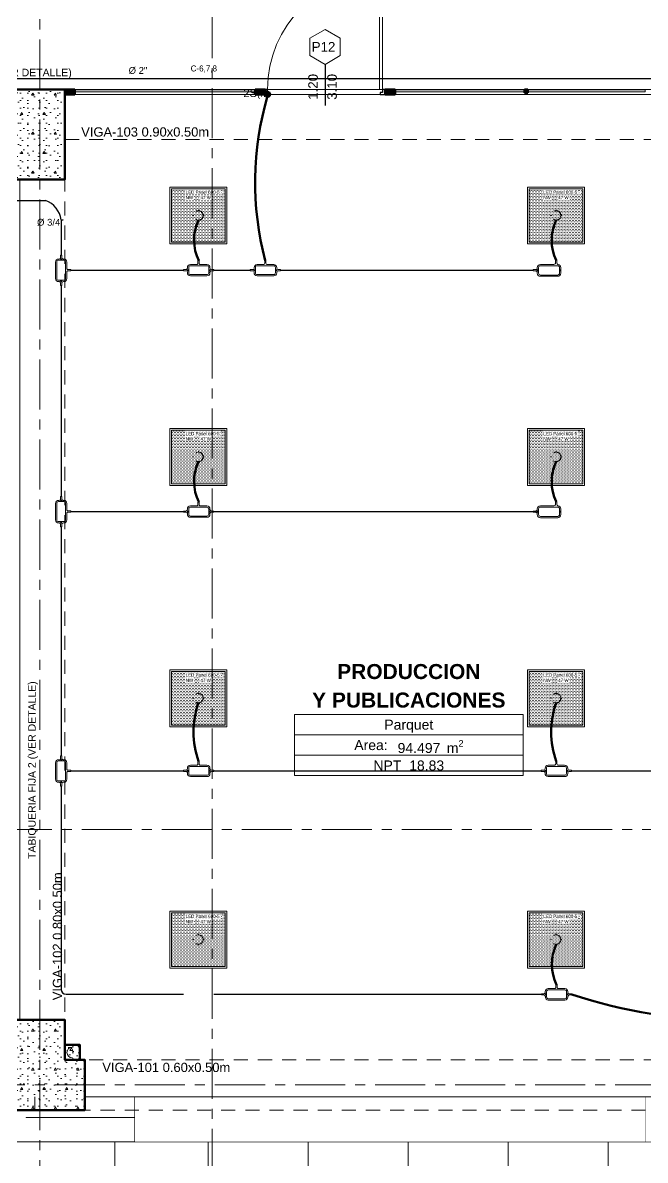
# Model space of a CAD drawing. Header units: inches. Extents: x -38 to 5698, y -33 to 92.
# Drawn here: x 407.15 to 413.37, y 6.7 to 18.07 of the extents above; entities that cross this region are included whole.
import ezdxf
from ezdxf.lldxf.tags import DXFTag

# ---------------------------------------------------------------- set-up
doc = ezdxf.new("R2010")
doc.units = ezdxf.units.IN
doc.header["$MEASUREMENT"] = 0
doc.set_wipeout_variables(frame=1)
for name, pattern in [('CONTINUA', [0]), ('DASHED', [0.75, 0.5, -0.25]), ('Hidden Line', [0.195611, 0.141111, -0.0545]), ('Punto & Raya', [0.65, 0.5, -0.075, 0, -0.075]), ('Rayas', [0.282222, 0.141111, -0.141111]), ('Wipeout_Contour', [1, 0, -1])]:
    doc.linetypes.add(name, pattern=pattern)
for name, color, linetype, lineweight in [('00 IE CKTO ILUMINACION', 3, 'Continuous', 50), ('00 IE CKTO TOMAS', 111, 'Rayas', 18), ('ALUMBRADO_CONDUIT', 30, 'CONDUIT1', 30), ('Bancas', 1, 'Continuous', 13), ('CABLEADO EXT.', 3, 'PVCSUBT', 30), ('Luminarias', 5, 'Continuous', 20), ('pulsador', 4, 'Continuous', 40), ('Simb_Alumbrado', 140, 'CONTINUA', 30)]:
    doc.layers.add(name, color=color, linetype=linetype, lineweight=lineweight)
for name, color, linetype in [('02 _ ARQ _ ALB _ Ejes Generales', 7, 'Continuous'), ('02 _ ARQ _ ALB _ Muros Interiores', 7, 'Continuous'), ('02 _ ARQ _ ZON _ Espacio.3D', 7, 'Continuous'), ('08 _ STR _ EXT _ 06 Columnas', 7, 'Continuous'), ('08 _ STR _ EXT _ 07 Losa Aligerada', 7, 'Continuous'), ('08 _ STR _ EXT _ 08 Placas', 7, 'Continuous'), ('08 _ STR _ EXT _ 08 Placas Inclinadas', 7, 'Continuous'), ('08 _ STR _ EXT _ 09 Vigas', 7, 'Continuous'), ('1TEXT', 8, 'Continuous'), ('Acabado - Muros', 7, 'Continuous'), ('Dibujo 2D - General', 7, 'Continuous'), ('Estructura - Carga', 7, 'Continuous'), ('Marcador - Secciones', 251, 'Continuous'), ('MEP - HVAC', 7, 'Continuous'), ('Notas - Etiquetas', 251, 'Continuous')]:
    doc.layers.add(name, color=color, linetype=linetype)
doc.styles.add('Annotative', font='arial.ttf')
doc.styles.add('Arial', font='arial.ttf')
doc.styles.add('Estilo_Generado_1', font='swisseb.ttf')
doc.styles.add('Estilo_Generado_4', font='swisse.ttf')
doc.styles.add('Estilo_Generado_7', font='swisse.ttf')
doc.styles.add('{18b73a54-fa43-428c-adcb-c1c7bbdf2c84}', font='Simplex.shx')
tags = doc.linetypes.add('CONDUIT', pattern='A,1.5,-0.210535,["con",{18b73a54-fa43-428c-adcb-c1c7bbdf2c84},S=0.2,R=0,X=0,Y=-0.065594],-0.702384', length=2.412919).pattern_tags.tags
tags[6] = DXFTag(74, 10)
tags = doc.linetypes.add('CONDUIT1', pattern='A,1,-0.19772,["con",{18b73a54-fa43-428c-adcb-c1c7bbdf2c84},S=0.2,R=0,X=0,Y=-0.065594],-0.593642', length=1.791362).pattern_tags.tags
tags[6] = DXFTag(74, 10)
tags = doc.linetypes.add('PVCSUBT', pattern='A,0.6,-0.3,0.6,-0.075691,["PVC",Standard,S=0.2,R=0,X=0,Y=-0.093724],-0.621005', length=2.196696).pattern_tags.tags
tags[10] = DXFTag(74, 10)
pattern_1 = [(0, (370.00005, 6e-09), (0, 0.3897114), [0.024375, -0.200625]), (0, (370.11255, 0.19486), (0, 0.3897114), [0.024375, -0.200625]), (60, (370.00005, 6e-09), (-0.3375, 0.1948557), [0.024375, -0.200625]), (60, (370.22505, 6e-09), (-0.3375, 0.1948557), [0.024375, -0.200625]), (120, (370.02442, 6e-09), (0.3375, 0.1948557), [0.024375, -0.200625]), (120, (370.24942, 6e-09), (0.3375, 0.1948557), [0.024375, -0.200625]), (0, (370.00005, 0.0375), (0, 0.075), [0, -0.075, 0, -0.1125]), (45, (370.03755, 0.0375), (-0.05303301, 0.05303301), [0, -0.05625, 0, -0.09375])]

# ---------------------------------------------------------------- blocks, each defined once
blk = doc.blocks.new('*U270')
at = {"layer": 'Luminarias', "linetype": 'DASHED', "lineweight": 0, "ltscale": 0.05}
blk.add_lwpolyline([(0, -0.005), (0, 0.005)], dxfattribs=at)
blk = doc.blocks.new('*U271')
at = {"color": 0, "linetype": 'ByBlock', "lineweight": -2, "transparency": 16777216}
for p, rotation in [((-0.05, 0), 90), ((0, -0.05), 180), ((0.05, 0), 269.9999999999999)]:
    blk.add_blockref('*U270', p, dxfattribs=dict(at, rotation=rotation))
blk.add_blockref('*U270', (0, 0.05), dxfattribs=at)
blk = doc.blocks.new('PANEL LED 50W')
at = {"layer": 'Luminarias'}
h = blk.add_hatch(dxfattribs=at)
h.set_pattern_fill('DOTS', color=4, scale=0.009097)
h.set_pattern_definition([(0, (0, -2e-14), (0.0072206, 0.01444116), [0, -0.01444116])])
h.paths.add_polyline_path([(-0.257, -0.257), (0.257, -0.257), (0.257, 0.257), (-0.257, 0.257)])
h.paths.add_polyline_path([(-0.13, 0.097), (0.185, 0.097), (0.185, 0.247), (-0.13, 0.247)], flags=24)
at = {"layer": 'Luminarias', "color": 4, "lineweight": 0}
for points in [[(-0.273, 0.273), (0.273, 0.273), (0.273, -0.273), (-0.273, -0.273)], [(-0.257, -0.257), (0.257, -0.257), (0.257, 0.257), (-0.257, 0.257)]]:
    blk.add_lwpolyline(points, close=True, dxfattribs=at)
at = {"layer": 'Luminarias', "color": 4, "linetype": 'DASHED', "lineweight": 0, "ltscale": 0.01}
blk.add_circle((0, 0), 0.0455, dxfattribs=at)
at = {"color": 4}
blk.add_blockref('*U271', (0, 0), dxfattribs=at)
at = {"layer": 'Luminarias', "color": 4, "insert": (-0.122, 0.239), "char_height": 0.03093, "width": 0.38285, "attachment_point": 1}
blk.add_mtext('{\\Ftxt|c0;LED Panel 600-5 - NW      47 W}', dxfattribs=at)
blk = doc.blocks.new('lumin 47')
at = {"layer": 'ALUMBRADO_CONDUIT', "xscale": 1.041283452965173, "yscale": 1.041283452965173, "zscale": 1.041283452965173}
blk.add_blockref('PANEL LED 50W', (-76.251, 24.243), dxfattribs=at)
blk = doc.blocks.new('oval t')
at = {"layer": 'Simb_Alumbrado', "lineweight": 13}
blk.add_lwpolyline([(0.0141, 0.0102, -0.414214), (0.0041, 0.0202), (0.0041, 0.0416), (-0.0056, 0.0416), (-0.0056, 0.0202, -0.414214), (-0.0156, 0.0102), (-0.0659, 0.0102, 0.414214), (-0.0899, -0.0138), (-0.0899, -0.0183, -0.414214), (-0.1019, -0.0303), (-0.1213, -0.0303), (-0.1213, -0.04), (-0.1016, -0.04, -0.451917), (-0.0897, -0.0535, 0.451917), (-0.0659, -0.0805), (0.0659, -0.0805, 0.414214), (0.0899, -0.0566), (0.0899, -0.0512, -0.398753), (0.1019, -0.0401), (0.1213, -0.0401), (0.1213, -0.0304), (0.1019, -0.0304, -0.368669), (0.0899, -0.0176), (0.0899, -0.0138, 0.414214), (0.0659, 0.0102), (0.0141, 0.0102)], format="xyb", dxfattribs=at)
blk.add_lwpolyline([(-0.0659, 0), (0.0659, 0, -0.414214), (0.0797, -0.0138), (0.0797, -0.0566, -0.414214), (0.0659, -0.0703), (-0.0659, -0.0703, -0.414214), (-0.0797, -0.0566), (-0.0797, -0.0138, -0.414214)], format="xyb", close=True, dxfattribs=at)
for points in [[(-0.0911, -0.0352), (-0.0828, -0.0352)], [(-0.0869, -0.031), (-0.0869, -0.0394)], [(0.0837, -0.0352), (0.0921, -0.0352)], [(0.0879, -0.031), (0.0879, -0.0394)]]:
    blk.add_lwpolyline(points, dxfattribs=at)
for centre in [(-0.0869, -0.0352), (0.0879, -0.0352)]:
    blk.add_circle(centre, 0.00419, dxfattribs=at)
blk = doc.blocks.new('CAJA OVAL TIPO L')
at = {"layer": 'Simb_Alumbrado', "lineweight": 13}
blk.add_lwpolyline([(-0.0491, -0.079), (-0.0491, -0.0343, -0.380413), (-0.0258, -0.0088), (-0.0258, -0.0088, 0.341426), (-0.0164, 0.0033), (-0.0164, 0.0236), (-0.0063, 0.0236), (-0.0063, 0.0033, 0.414214), (0.0063, -0.0092), (0.1138, -0.0092, -0.414214), (0.1388, -0.0343), (0.1388, -0.0382, 0.414214), (0.1513, -0.0508), (0.1716, -0.0508), (0.1716, -0.0609), (0.1513, -0.0609, 0.414214), (0.1388, -0.0734), (0.1388, -0.079, -0.414214), (0.1138, -0.104), (-0.0241, -0.104, -0.414214), (-0.0491, -0.079, 0.414214)], format="xyb", dxfattribs=at)
for points in [[(-0.0483, -0.0558), (-0.0395, -0.0558)], [(-0.0439, -0.0514), (-0.0439, -0.0602)], [(0.1323, -0.0558), (0.1411, -0.0558)], [(0.1367, -0.0514), (0.1367, -0.0602)]]:
    blk.add_lwpolyline(points, dxfattribs=at)
blk.add_lwpolyline([(-0.0241, -0.0199), (0.1138, -0.0199, -0.414214), (0.1282, -0.0343), (0.1282, -0.079, -0.414214), (0.1138, -0.0934), (-0.0241, -0.0934, -0.414214), (-0.0384, -0.079), (-0.0384, -0.0343, -0.414214)], format="xyb", close=True, dxfattribs=at)
for centre in [(-0.0439, -0.0558), (0.1367, -0.0558)]:
    blk.add_circle(centre, 0.00438, dxfattribs=at)
blk = doc.blocks.new('pulsador')
at = {"layer": 'pulsador', "lineweight": 40}
h = blk.add_hatch(color=4, dxfattribs=at)
h.dxf.hatch_style = 1
h.paths.add_polyline_path([(246.231, 46.088, 1), (246.279, 46.088, 1)])
h.paths.add_polyline_path([(246.279, 46.088, -1), (246.232, 46.088, -1)], flags=16)
h.paths.add_polyline_path([(246.271, 46.088, -1), (246.239, 46.088, -1)], flags=0)
at = {"layer": 'pulsador'}
h = blk.add_hatch(color=4, dxfattribs=at)
h.dxf.hatch_style = 1
h.paths.add_polyline_path([(246.239, 46.088, 1), (246.271, 46.088, 1)])
at = {"layer": 'pulsador', "color": 4, "lineweight": 50}
blk.add_circle((246.255, 46.088), 0.0238, dxfattribs=at)
at = {"layer": 'pulsador', "color": 4, "lineweight": 40}
blk.add_circle((246.255, 46.088), 0.0235, dxfattribs=at)
at = {"layer": 'pulsador', "color": 4}
blk.add_circle((246.255, 46.088), 0.0159, dxfattribs=at)

msp = doc.modelspace()

# ---------------------------------------------------------------- hatches: boundary and pattern name
at = {"layer": '08 _ STR _ EXT _ 06 Columnas', "linetype": 'Continuous', "lineweight": 9}
h = msp.add_hatch(dxfattribs=at)
h.set_pattern_fill('HORMIGÓN_EN_MASA_0002', style=0, pattern_type=2)
h.set_pattern_definition(pattern_1)
h.paths.add_polyline_path([(407.07, 16.5), (407.57, 16.5), (407.57, 17.4), (407.07, 17.4)])
at = {"layer": 'Acabado - Muros', "linetype": 'Continuous', "lineweight": 9}
for points in [[(406.125, 7.04), (407.315, 7.04), (407.315, 7.05), (406.125, 7.05)], [(407.325, 7.04), (408.515, 7.04), (408.515, 7.05), (407.325, 7.05)], [(408.525, 7.04), (409.715, 7.04), (409.715, 7.05), (408.525, 7.05)], [(409.725, 7.04), (410.915, 7.04), (410.915, 7.05), (409.725, 7.05)], [(410.925, 7.04), (412.115, 7.04), (412.115, 7.05), (410.925, 7.05)], [(412.125, 7.04), (413.315, 7.04), (413.315, 7.05), (412.125, 7.05)], [(413.325, 7.04), (414.515, 7.04), (414.515, 7.05), (413.325, 7.05)]]:
    msp.add_hatch(color=250, dxfattribs=at).paths.add_polyline_path(points)
at = {"layer": 'Acabado - Muros', "linetype": 'Continuous', "lineweight": 0}
for points in [[(407.308, 7.1), (407.308, 7.05), (407.333, 7.05), (407.333, 7.1)], [(408.508, 7.1), (408.508, 7.05), (408.533, 7.05), (408.533, 7.1)], [(409.708, 7.1), (409.708, 7.05), (409.733, 7.05), (409.733, 7.1)], [(410.908, 7.1), (410.908, 7.05), (410.933, 7.05), (410.933, 7.1)], [(412.108, 7.1), (412.108, 7.05), (412.133, 7.05), (412.133, 7.1)], [(413.308, 7.1), (413.308, 7.05), (413.333, 7.05), (413.333, 7.1)]]:
    msp.add_hatch(color=254, dxfattribs=at).paths.add_polyline_path(points)
at = {"layer": 'Estructura - Carga', "linetype": 'Continuous', "lineweight": 13}
h = msp.add_hatch(dxfattribs=at)
h.set_pattern_fill('HORMIGÓN_ARMADO_0002', color=251, style=0, pattern_type=2)
h.set_pattern_definition([(0, (370.00005, 6e-09), (0, 0.3117692), [0.03, -0.15]), (0, (370.09005, 0.1559), (0, 0.3117692), [0.03, -0.15]), (60, (370.00005, 6e-09), (-0.27, 0.1558846), [0.03, -0.15]), (60, (370.18005, 6e-09), (-0.27, 0.1558846), [0.03, -0.15]), (120, (370.03005, 6e-09), (0.27, 0.1558846), [0.03, -0.15]), (120, (370.21005, 6e-09), (0.27, 0.1558846), [0.03, -0.15]), (0, (370.000046, 0.03), (0, 0.06), [0, -0.06, 0, -0.09]), (45, (370.030046, 0.03), (-0.04242641, 0.04242641), [0, -0.045, 0, -0.075])])
h.paths.add_polyline_path([(407.57, 7.7), (407.72, 7.7), (407.72, 7.85), (407.57, 7.85)])

# ---------------------------------------------------------------- linework, layer by layer
at = {"layer": '02 _ ARQ _ ALB _ Ejes Generales', "color": 251, "linetype": 'Punto & Raya', "lineweight": 13}
msp.add_line((425.57, 7.45), (374.845, 7.45), dxfattribs=at)
at = {"layer": '02 _ ARQ _ ALB _ Muros Interiores', "color": 165, "linetype": 'Continuous', "lineweight": 15}
for p, q in [((410.715, 17.4), (410.715, 18.55)), ((410.745, 18.55), (410.745, 17.4)), ((410.745, 17.4), (410.715, 17.4))]:
    msp.add_line(p, q, dxfattribs=at)
at = {"layer": '02 _ ARQ _ ALB _ Muros Interiores', "color": 152, "linetype": 'Continuous', "lineweight": 25}
msp.add_line((410.17, 17.65), (410.17, 17.238), dxfattribs=at)
at = {"layer": '02 _ ARQ _ ALB _ Muros Interiores', "color": 165, "linetype": 'Continuous', "lineweight": 25}
for p, q in [((409.595, 17.4), (409.57, 17.4)), ((409.57, 17.4), (409.57, 17.35)), ((409.595, 17.37), (409.595, 17.4)), ((410.77, 17.4), (410.745, 17.4)), ((410.745, 17.4), (410.745, 17.37)), ((410.77, 17.35), (410.77, 17.4)), ((409.57, 17.35), (409.62, 17.35)), ((409.62, 17.37), (409.595, 17.37)), ((409.62, 17.35), (409.62, 17.37)), ((410.745, 17.37), (410.72, 17.37)), ((410.72, 17.37), (410.72, 17.35)), ((410.72, 17.35), (410.77, 17.35))]:
    msp.add_line(p, q, dxfattribs=at)
at = {"layer": '02 _ ARQ _ ALB _ Muros Interiores', "color": 7, "linetype": 'Continuous', "lineweight": 80}
for p, q in [((409.57, 17.35), (409.57, 17.4)), ((410.77, 17.35), (410.77, 17.4))]:
    msp.add_line(p, q, dxfattribs=at)
at = {"layer": '02 _ ARQ _ ALB _ Muros Interiores', "color": 251, "linetype": 'Continuous', "lineweight": 13, "flags": 128}
msp.add_lwpolyline([(410.17, 18), (410.018, 17.913), (410.018, 17.738), (410.17, 17.65), (410.322, 17.738), (410.322, 17.913)], close=True, dxfattribs=at)
at = {"layer": '02 _ ARQ _ ALB _ Muros Interiores', "color": 175, "linetype": 'Continuous', "lineweight": 15}
msp.add_arc((410.745, 17.4), 1.15, 90, 180, dxfattribs=at)
at = {"layer": '02 _ ARQ _ ZON _ Espacio.3D', "color": 252, "linetype": 'Continuous', "lineweight": 13}
for p, q in [((409.863, 11.152), (409.863, 10.542)), ((409.863, 11.152), (412.151, 11.152)), ((412.151, 10.542), (412.151, 11.152)), ((412.151, 10.949), (409.863, 10.949)), ((412.151, 10.745), (409.863, 10.745)), ((409.863, 10.542), (412.151, 10.542))]:
    msp.add_line(p, q, dxfattribs=at)
at = {"layer": '02 _ ARQ _ ZON _ Espacio.3D', "color": 254, "linetype": 'Continuous', "lineweight": 0, "flags": 128}
msp.add_lwpolyline([(390.07, 17.4), (414.57, 17.4)], dxfattribs=at)
msp.add_lwpolyline([(407.12, 16.5), (407.12, 8.1), (407.57, 8.1), (407.57, 7.7), (407.77, 7.7), (407.77, 7.331), (413.67, 7.331), (413.67, 7.7), (414.07, 7.7), (414.07, 8.1), (414.57, 8.1), (414.57, 7.35), (420.67, 7.35), (420.67, 7.7), (421.07, 7.7), (421.07, 8.1), (421.42, 8.1), (421.42, 11.45), (413.47, 11.45), (413.47, 17.35), (407.57, 17.349), (407.57, 16.5)], close=True, dxfattribs=at)
at = {"layer": '08 _ STR _ EXT _ 06 Columnas', "color": 7, "linetype": 'Continuous', "lineweight": 80, "flags": 128}
msp.add_lwpolyline([(407.07, 16.5), (407.57, 16.5), (407.57, 17.4), (407.07, 17.4)], close=True, dxfattribs=at)
at = {"layer": '08 _ STR _ EXT _ 09 Vigas', "color": 251, "linetype": 'Hidden Line', "lineweight": 13}
for p, q in [((407.57, 16.9), (414.07, 16.9)), ((407.57, 7.7), (407.57, 16.9)), ((407.57, 7.7), (414.07, 7.7))]:
    msp.add_line(p, q, dxfattribs=at)
at = {"layer": 'Acabado - Muros', "color": 7, "linetype": 'Continuous', "lineweight": 60}
for p, q in [((407.57, 17.4), (407.57, 17.35)), ((409.57, 17.4), (409.57, 17.35)), ((410.77, 17.4), (410.77, 17.35)), ((407.333, 7.1), (407.308, 7.1)), ((407.308, 7.1), (407.308, 7.05)), ((407.333, 7.05), (407.308, 7.05)), ((407.333, 7.1), (407.333, 7.05)), ((408.533, 7.1), (408.508, 7.1)), ((408.508, 7.1), (408.508, 7.05)), ((408.533, 7.05), (408.508, 7.05)), ((408.533, 7.1), (408.533, 7.05)), ((409.708, 7.1), (409.708, 7.05)), ((409.733, 7.1), (409.708, 7.1)), ((409.733, 7.05), (409.708, 7.05)), ((409.733, 7.1), (409.733, 7.05)), ((410.933, 7.1), (410.908, 7.1)), ((410.908, 7.1), (410.908, 7.05)), ((410.933, 7.05), (410.908, 7.05)), ((410.933, 7.1), (410.933, 7.05)), ((412.108, 7.1), (412.108, 7.05)), ((412.133, 7.1), (412.108, 7.1)), ((412.133, 7.05), (412.108, 7.05)), ((412.133, 7.1), (412.133, 7.05)), ((413.308, 7.1), (413.308, 7.05)), ((413.333, 7.1), (413.308, 7.1)), ((413.333, 7.05), (413.308, 7.05)), ((413.333, 7.1), (413.333, 7.05))]:
    msp.add_line(p, q, dxfattribs=at)
at = {"layer": 'Acabado - Muros', "color": 7, "linetype": 'Continuous', "lineweight": 13, "flags": 128}
for points in [[(406.125, 7.04), (406.125, 7.05), (407.315, 7.05), (407.315, 7.04)], [(407.325, 7.04), (407.325, 7.05), (408.515, 7.05), (408.515, 7.04)], [(408.525, 7.04), (408.525, 7.05), (409.715, 7.05), (409.715, 7.04)], [(409.725, 7.04), (409.725, 7.05), (410.915, 7.05), (410.915, 7.04)], [(410.925, 7.04), (410.925, 7.05), (412.115, 7.05), (412.115, 7.04)], [(412.125, 7.04), (412.125, 7.05), (413.315, 7.05), (413.315, 7.04)], [(413.325, 7.04), (413.325, 7.05), (414.515, 7.05), (414.515, 7.04)]]:
    msp.add_lwpolyline(points, close=True, dxfattribs=at)
at = {"layer": 'ALUMBRADO_CONDUIT', "color": 30, "lineweight": 30, "ltscale": 0.4, "true_color": 0xf26722}
for p, q in [((406.333, 17.509), (414.249, 17.509)), ((406.644, 16.291), (407.378, 16.291)), ((407.533, 16.096, 0), (407.533, 15.745, 0)), ((407.629, 15.593, 0), (408.755, 15.592)), ((409.059, 15.592), (409.422, 15.592)), ((409.726, 15.592), (412.25, 15.592)), ((407.533, 15.44, 0), (407.533, 13.332, 0)), ((407.629, 13.181, 0), (408.755, 13.18)), ((409.059, 13.18), (412.25, 13.18)), ((407.533, 13.028, 0), (407.533, 10.74, 0)), ((407.629, 10.589, 0), (408.755, 10.589, 0)), ((409.059, 10.589, 0), (412.33, 10.589, 0)), ((412.634, 10.589, 0), (415.023, 10.589, 0)), ((407.533, 10.436, 0), (407.533, 8.406, 0)), ((407.583, 8.356, 0), (408.755, 8.356)), ((409.059, 8.356), (412.332, 8.356))]:
    msp.add_line(p, q, dxfattribs=at)
at = {"layer": 'ALUMBRADO_CONDUIT'}
msp.add_arc((407.289, 16.061, 0), 0.246, 8.2046, 68.8543, dxfattribs=at)
at = {"layer": 'ALUMBRADO_CONDUIT', "color": 30, "lineweight": 30, "ltscale": 0.4, "true_color": 0xf26722, "extrusion": (3.66814e-05, -4.86005e-07, 1)}
msp.add_arc((407.583, 8.406, 0.015), 0.05, 180, 270, dxfattribs=at)
at = {"layer": 'CABLEADO EXT.', "color": 3, "lineweight": 80}
for centre, radius, start, end in [((409.334, 15.893), 0.473, 155.0733, 205.5446), ((412.911, 15.892), 0.476, 155.1506, 204.8494), ((409.334, 13.481), 0.473, 155.0733, 205.5446), ((412.911, 13.48), 0.476, 155.1506, 204.8494), ((409.74, 10.98, 0), 0.884, 160.9747, 199.4533), ((413.315, 10.98, 0), 0.885, 160.9758, 199.4481), ((412.91, 8.656), 0.473, 155.0733, 205.5446), ((414.195, 12.978), 4.878, 251.366, 270.5846)]:
    msp.add_arc(centre, radius, start, end, dxfattribs=at)
at = {"layer": 'Estructura - Carga', "color": 7, "linetype": 'Continuous', "lineweight": 80, "flags": 128}
msp.add_lwpolyline([(407.57, 7.7), (407.72, 7.7), (407.72, 7.85), (407.57, 7.85)], close=True, dxfattribs=at)
at = {"layer": 'Marcador - Secciones', "color": 251, "linetype": 'Punto & Raya', "lineweight": 13}
msp.add_line((374.938, 10.002), (416.351, 10.002), dxfattribs=at)
at = {"layer": 'MEP - HVAC', "color": 7, "linetype": 'Continuous', "lineweight": 13, "flags": 128}
msp.add_lwpolyline([(407.645, 7.721, -1), (407.645, 7.829)], format="xyb", dxfattribs=at)

# ---------------------------------------------------------------- block references
at = {"color": 4, "lineweight": 40}
msp.add_blockref('pulsador', (163.342, -28.738, 0), dxfattribs=at)
for p in [(485.155, -8.103), (488.73, -8.103), (485.155, -10.516), (488.73, -10.516), (485.155, -12.928), (488.73, -12.928), (485.155, -15.34), (488.73, -15.34)]:
    msp.add_blockref('lumin 47', p)
at = {"layer": 'ALUMBRADO_CONDUIT', "linetype": 'CONDUIT', "lineweight": 30, "xscale": -1.253906979044094, "yscale": 1.253906979044094, "zscale": 1.253906979044094}
for p in [(412.465, 15.662), (412.465, 13.25)]:
    msp.add_blockref('CAJA OVAL TIPO L', p, dxfattribs=at)
at = {"layer": 'Bancas', "color": 252, "true_color": 0x939598, "xscale": 1.253906979044094, "yscale": 1.253906979044094, "zscale": 1.253906979044094, "rotation": 270}
for p in [(407.577, 15.592, 0), (407.577, 13.18, 0), (407.577, 10.588, 0)]:
    msp.add_blockref('oval t', p, dxfattribs=at)
at = {"layer": 'Bancas', "color": 252, "true_color": 0x939598, "xscale": 1.253906979044094, "yscale": 1.253906979044094, "zscale": 1.253906979044094}
for p in [(408.907, 15.637), (409.574, 15.637), (408.907, 13.224), (408.907, 10.633, 0), (412.482, 10.633, 0), (412.484, 8.4)]:
    msp.add_blockref('oval t', p, dxfattribs=at)

# ---------------------------------------------------------------- texts
at = {"layer": '00 IE CKTO ILUMINACION', "color": 3, "linetype": 'CONTINUA', "lineweight": 15}
msp.add_text('C-6,7,8', height=0.06, dxfattribs=at).set_placement((408.827, 17.579))
at = {"layer": '02 _ ARQ _ ALB _ Muros Interiores', "color": 251, "lineweight": 25, "insert": (410.037, 17.778), "char_height": 0.095, "attachment_point": 7, "style": 'Estilo_Generado_4'}
msp.add_mtext('\\A1;{\\pql;\\pt0;\\fSwis721 Ex BT|b0|i0|c0|p34;P12\\fSwis721 Ex BT|b0|i0|c0|p34;\\fSwis721 Ex BT|b0|i0|c0|p34;\\fSwis721 Ex BT|b0|i0|c0|p34;}', dxfattribs=at)
at = {"layer": '02 _ ARQ _ ALB _ Muros Interiores', "color": 251, "lineweight": 25, "char_height": 0.095, "attachment_point": 7, "rotation": 90, "style": 'Estilo_Generado_4'}
for s, insert in [('\\A1;{\\pql;\\pt0;\\fSwis721 Ex BT|b0|i0|c0|p34;1.20\\fSwis721 Ex BT|b0|i0|c0|p34;\\A1{\\H.66x;\\S^  ;}\\fSwis721 Ex BT|b0|i0|c0|p34;\\fSwis721 Ex BT|b0|i0|c0|p34;}', (410.125, 17.296)), ('\\A1;{\\pql;\\pt0;\\fSwis721 Ex BT|b0|i0|c0|p34;3.10\\fSwis721 Ex BT|b0|i0|c0|p34;\\A1{\\H.66x;\\S^  ;}\\fSwis721 Ex BT|b0|i0|c0|p34;\\fSwis721 Ex BT|b0|i0|c0|p34;}', (410.315, 17.296))]:
    msp.add_mtext(s, dxfattribs=dict(at, insert=insert))
at = {"layer": '02 _ ARQ _ ZON _ Espacio.3D', "color": 252, "lineweight": 25, "attachment_point": 2}
for s, insert, char_height, style in [('\\A1;{\\pqc;\\pt0;\\fSwis721 Ex BT|b1|i0|c0|p34;PRODUCCION}', (411.007, 11.657), 0.15, 'Estilo_Generado_1'), ('\\A1;{\\pqc;\\pt0;\\fSwis721 Ex BT|b1|i0|c0|p34;Y PUBLICACIONES}', (411.007, 11.372), 0.15, 'Estilo_Generado_1'), ('\\A1;{\\pqc;\\pt0;\\fSwis721 Ex BT|b0|i0|c238|p34;Parquet}', (411.007, 11.101), 0.1, 'Estilo_Generado_7'), ('\\A1;{\\pqc;\\pt0;\\fSwis721 Ex BT|b0|i0|c238|p34;Area: }', (410.629, 10.897), 0.1, 'Estilo_Generado_7'), ('\\A1;{\\pqc;\\pt0,0.3;\\fSwis721 Ex BT|b0|i0|c238|p34;94.497\\fSwis721 Ex BT|b0|i0|c238|p34;\\A1{\\H.66x;\\S^  ;}\\fSwis721 Ex BT|b0|i0|c238|p34; m\\fSwis721 Ex BT|b0|i0|c238|p34;\\A1{\\H.66x;\\S2^  ;}}', (411.225, 10.897), 0.1, 'Estilo_Generado_7'), ('\\A1;{\\pqc;\\pt0;\\fSwis721 Ex BT|b0|i0|c238|p34;NPT  18.83}', (411.007, 10.693), 0.1, 'Estilo_Generado_7')]:
    msp.add_mtext(s, dxfattribs=dict(at, insert=insert, char_height=char_height, style=style))
at = {"layer": '1TEXT', "color": 50, "linetype": 'Continuous', "style": 'Arial'}
for s, p in [('%%C 2"', (408.207, 17.555, -0.002)), ('%%C 3/4"', (407.292, 16.038))]:
    msp.add_text(s, height=0.0679, rotation=0, dxfattribs=at).set_placement(p)
at = {"layer": 'Notas - Etiquetas', "color": 8, "linetype": 'Continuous', "lineweight": 13, "style": 'Estilo_Generado_4'}
for s, insert, char_height, attachment_point in [('\\A1;{\\pql;\\fSwis721 Ex BT|b0|i0|c0|p34;TABIQUERIA FIJA 2 (VER DETALLE)\\fSwis721 Ex BT|b0|i0|c0|p34; }', (405.863, 17.557), 0.075, 4), ('\\A1;{\\pql;\\fSwis721 Ex BT|b0|i0|c0|p34;VIGA-103\\fSwis721 Ex BT|b0|i0|c0|p34; \\fSwis721 Ex BT|b0|i0|c0|p34;0.90\\fSwis721 Ex BT|b0|i0|c0|p34;x\\fSwis721 Ex BT|b0|i0|c0|p34;0.50\\fSwis721 Ex BT|b0|i0|c0|p34;m}', (407.733, 16.927), 0.0925, 7), ('\\A1;{\\pql;\\fSwis721 Ex BT|b0|i0|c0|p34;VIGA-101\\fSwis721 Ex BT|b0|i0|c0|p34; \\fSwis721 Ex BT|b0|i0|c0|p34;0.60\\fSwis721 Ex BT|b0|i0|c0|p34;x\\fSwis721 Ex BT|b0|i0|c0|p34;0.50\\fSwis721 Ex BT|b0|i0|c0|p34;m}', (407.944, 7.672), 0.0925, 1)]:
    msp.add_mtext(s, dxfattribs=dict(at, insert=insert, char_height=char_height, attachment_point=attachment_point))
at = {"layer": 'Notas - Etiquetas', "color": 8, "linetype": 'Continuous', "lineweight": 13, "rotation": 90, "style": 'Estilo_Generado_4'}
for s, insert, char_height, attachment_point in [('\\A1;{\\pql;\\fSwis721 Ex BT|b0|i0|c0|p34;TABIQUERIA FIJA 2 (VER DETALLE)\\fSwis721 Ex BT|b0|i0|c0|p34; }', (407.252, 9.709), 0.075, 4), ('\\A1;{\\pql;\\fSwis721 Ex BT|b0|i0|c0|p34;VIGA-102\\fSwis721 Ex BT|b0|i0|c0|p34; \\fSwis721 Ex BT|b0|i0|c0|p34;0.80\\fSwis721 Ex BT|b0|i0|c0|p34;x\\fSwis721 Ex BT|b0|i0|c0|p34;0.50\\fSwis721 Ex BT|b0|i0|c0|p34;m}', (407.543, 8.297), 0.0925, 7)]:
    msp.add_mtext(s, dxfattribs=dict(at, insert=insert, char_height=char_height, attachment_point=attachment_point))

# ---------------------------------------------------------------- wipeouts: each hides what was drawn before it
at = {"color": 254, "linetype": 'Wipeout_Contour', "lineweight": 0, "ltscale": 13028.243335}
msp.add_wipeout([(413.57, 4.1), (408.07, 4.1), (408.07, 6.883), (413.57, 6.883)], dxfattribs=at).dxf.layer = 'Dibujo 2D - General'

# ---------------------------------------------------------------- next in the draw order: hatches: boundary and pattern name
at = {"layer": 'Dibujo 2D - General', "linetype": 'Continuous', "lineweight": 13}
h = msp.add_hatch(dxfattribs=at)
h.set_pattern_fill('CEMENTO_PULIDO_Y_BRUÑADO_FA', color=251, style=0, pattern_type=2)
h.set_pattern_definition([(0, (370, 6e-09), (0, 1), []), (90, (370, 6e-09), (-1, 0), [])])
h.paths.add_polyline_path([(413.57, 4.1), (408.07, 4.1), (408.07, 6.883), (413.57, 6.883)])

# ---------------------------------------------------------------- next in the draw order: linework, layer by layer
at = {"layer": '08 _ STR _ EXT _ 07 Losa Aligerada', "color": 254, "linetype": 'Continuous', "lineweight": 18, "flags": 128}
msp.add_lwpolyline([(397.171, 7.2), (407.07, 7.2), (407.07, 6.883), (408.07, 6.883), (408.07, 4.1), (413.57, 4.1), (413.57, 6.883), (414.57, 6.883), (414.57, 7.204), (421.57, 7.204), (421.57, 15.15), (421.57, 15.15), (421.57, 15.8), (421.57, 15.8), (421.57, 20.35), (416.67, 20.35), (416.67, 22.35), (416.67, 22.6), (416.67, 24.5), (416.67, 24.75), (416.67, 26.75), (421.57, 26.75), (421.57, 39.9)], dxfattribs=at)
at = {"layer": 'Dibujo 2D - General', "color": 251, "linetype": 'Continuous', "lineweight": 13, "flags": 128}
msp.add_lwpolyline([(413.57, 4.1), (408.07, 4.1), (408.07, 6.883), (413.57, 6.883)], close=True, dxfattribs=at)

# ---------------------------------------------------------------- next in the draw order: wipeouts: each hides what was drawn before it
at = {"color": 254, "linetype": 'Wipeout_Contour', "lineweight": 0, "ltscale": 13015.672348}
msp.add_wipeout([(407.07, 6.883), (408.27, 6.883), (408.27, 7.124), (407.178, 7.124)], dxfattribs=at).dxf.layer = '08 _ STR _ EXT _ 08 Placas Inclinadas'
at = {"color": 254, "linetype": 'Wipeout_Contour', "lineweight": 0, "ltscale": 13019.409926}
msp.add_wipeout([(409.47, 17.4), (407.67, 17.4), (407.67, 17.35), (409.47, 17.35)], dxfattribs=at).dxf.layer = 'Acabado - Muros'
at = {"color": 254, "linetype": 'Wipeout_Contour', "lineweight": 0, "ltscale": 19554.15387}
msp.add_wipeout([(412.195, 17.367), (412.179, 17.367), (412.179, 17.35), (413.37, 17.35), (413.37, 17.4), (412.195, 17.4)], dxfattribs=at).dxf.layer = 'Acabado - Muros'

# ---------------------------------------------------------------- next in the draw order: linework, layer by layer
at = {"layer": '08 _ STR _ EXT _ 08 Placas Inclinadas', "color": 7, "linetype": 'Continuous', "lineweight": 13, "flags": 128}
msp.add_lwpolyline([(407.07, 6.883), (414.57, 6.883)], dxfattribs=at)
at = {"layer": 'Acabado - Muros', "color": 251, "linetype": 'Continuous', "lineweight": 13, "flags": 128}
for points in [[(407.67, 17.4), (409.47, 17.4)], [(407.67, 17.35), (409.47, 17.35)]]:
    msp.add_lwpolyline(points, dxfattribs=at)

# ---------------------------------------------------------------- next in the draw order: wipeouts: each hides what was drawn before it
at = {"color": 254, "linetype": 'Wipeout_Contour', "lineweight": 0, "ltscale": 19523.817303}
msp.add_wipeout([(407.212, 7.2), (407.178, 7.124), (408.27, 7.124), (408.27, 7.331), (407.77, 7.331), (407.77, 7.2)], dxfattribs=at).dxf.layer = '08 _ STR _ EXT _ 08 Placas Inclinadas'
at = {"color": 254, "linetype": 'Wipeout_Contour', "lineweight": 0, "ltscale": 19547.140859}
msp.add_wipeout([(410.87, 17.35), (412.179, 17.35), (412.179, 17.367), (412.162, 17.367), (412.162, 17.4), (410.87, 17.4)], dxfattribs=at).dxf.layer = 'Acabado - Muros'

# ---------------------------------------------------------------- next in the draw order: linework, layer by layer
at = {"layer": '02 _ ARQ _ ALB _ Ejes Generales', "color": 251, "linetype": 'Punto & Raya', "lineweight": 13}
msp.add_line((407.32, 45.9), (407.32, 2.05), dxfattribs=at)
at = {"layer": '08 _ STR _ EXT _ 08 Placas', "color": 7, "linetype": 'Continuous', "lineweight": 13, "flags": 128}
msp.add_lwpolyline([(407.27, 7.331), (407.27, 7.2)], dxfattribs=at)
at = {"layer": '08 _ STR _ EXT _ 08 Placas Inclinadas', "color": 7, "linetype": 'Continuous', "lineweight": 13}
msp.add_line((407.178, 7.124), (414.57, 7.124), dxfattribs=at)
at = {"layer": '08 _ STR _ EXT _ 08 Placas Inclinadas', "color": 7, "linetype": 'Continuous', "lineweight": 13, "flags": 128}
msp.add_lwpolyline([(408.27, 6.883), (408.27, 7.331)], dxfattribs=at)
at = {"layer": 'Acabado - Muros', "color": 251, "linetype": 'Continuous', "lineweight": 13, "flags": 128}
for points in [[(410.87, 17.4), (412.162, 17.4)], [(412.195, 17.4), (413.37, 17.4)], [(410.87, 17.35), (413.37, 17.35)]]:
    msp.add_lwpolyline(points, dxfattribs=at)

# ---------------------------------------------------------------- next in the draw order: wipeouts: each hides what was drawn before it
at = {"color": 254, "linetype": 'Wipeout_Contour', "lineweight": 0, "ltscale": 13019.41014}
msp.add_wipeout([(409.47, 17.395), (407.67, 17.395), (407.67, 17.375), (409.47, 17.375)], dxfattribs=at).dxf.layer = 'Acabado - Muros'

# ---------------------------------------------------------------- next in the draw order: hatches: boundary and pattern name
at = {"layer": 'Acabado - Muros', "linetype": 'Continuous', "lineweight": 0}
for points in [[(407.67, 17.4), (407.57, 17.4), (407.57, 17.35), (407.67, 17.35)], [(409.47, 17.4), (409.47, 17.35), (409.57, 17.35), (409.57, 17.4)]]:
    msp.add_hatch(color=254, dxfattribs=at).paths.add_polyline_path(points)

# ---------------------------------------------------------------- next in the draw order: linework, layer by layer
at = {"layer": 'Acabado - Muros', "color": 7, "linetype": 'Continuous', "lineweight": 60}
for p, q in [((407.67, 17.4), (407.57, 17.4)), ((407.67, 17.4), (407.67, 17.35)), ((409.47, 17.4), (409.47, 17.35)), ((409.57, 17.4), (409.47, 17.4)), ((407.67, 17.35), (407.57, 17.35)), ((409.57, 17.35), (409.47, 17.35))]:
    msp.add_line(p, q, dxfattribs=at)
at = {"layer": 'Acabado - Muros', "color": 7, "linetype": 'Continuous', "lineweight": 13, "flags": 128}
msp.add_lwpolyline([(409.47, 17.395), (409.47, 17.375), (407.67, 17.375), (407.67, 17.395)], close=True, dxfattribs=at)
at = {"layer": 'CABLEADO EXT.', "color": 3, "lineweight": 80}
msp.add_arc((412.513, 16.47, 0), 3.042, 163.4888, 194.8754, dxfattribs=at)

# ---------------------------------------------------------------- next in the draw order: texts
at = {"layer": '00 IE CKTO TOMAS', "insert": (409.354, 17.303, 0), "char_height": 0.08, "width": 0.76804, "attachment_point": 7, "style": 'Annotative'}
msp.add_mtext('2S{\\H0.84375x;(n)}', dxfattribs=at)

# ---------------------------------------------------------------- next in the draw order: wipeouts: each hides what was drawn before it
at = {"color": 254, "linetype": 'Wipeout_Contour', "lineweight": 0, "ltscale": 9760.584158}
msp.add_wipeout([(407.07, 7.2), (407.07, 6.883), (407.212, 7.2)], dxfattribs=at).dxf.layer = '08 _ STR _ EXT _ 08 Placas'
at = {"color": 254, "linetype": 'Wipeout_Contour', "lineweight": 0, "ltscale": 13040.836407}
msp.add_wipeout([(413.37, 6.883), (414.57, 6.883), (414.462, 7.124), (413.37, 7.124)], dxfattribs=at).dxf.layer = '08 _ STR _ EXT _ 08 Placas Inclinadas'
at = {"color": 254, "linetype": 'Wipeout_Contour', "lineweight": 0, "ltscale": 13036.260849}
msp.add_wipeout([(413.37, 17.395), (412.195, 17.395), (412.195, 17.375), (413.37, 17.375)], dxfattribs=at).dxf.layer = 'Acabado - Muros'

# ---------------------------------------------------------------- next in the draw order: hatches: boundary and pattern name
at = {"layer": '08 _ STR _ EXT _ 06 Columnas', "linetype": 'Continuous', "lineweight": 9}
h = msp.add_hatch(dxfattribs=at)
h.set_pattern_fill('HORMIGÓN_EN_MASA_0002', style=0, pattern_type=2)
h.set_pattern_definition(pattern_1)
h.paths.add_polyline_path([(406.87, 7.2), (407.77, 7.2), (407.77, 7.7), (407.57, 7.7), (407.57, 8.1), (407.07, 8.1), (407.07, 7.7), (406.87, 7.7)])

# ---------------------------------------------------------------- next in the draw order: linework, layer by layer
at = {"layer": '08 _ STR _ EXT _ 06 Columnas', "color": 7, "linetype": 'Continuous', "lineweight": 80, "flags": 128}
msp.add_lwpolyline([(406.87, 7.2), (407.77, 7.2), (407.77, 7.7), (407.57, 7.7), (407.57, 8.1), (407.07, 8.1), (407.07, 7.7), (406.87, 7.7)], close=True, dxfattribs=at)
at = {"layer": 'Acabado - Muros', "color": 7, "linetype": 'Continuous', "lineweight": 13, "flags": 128}
msp.add_lwpolyline([(413.37, 17.395), (413.37, 17.375), (412.195, 17.375), (412.195, 17.395)], close=True, dxfattribs=at)

# ---------------------------------------------------------------- next in the draw order: wipeouts: each hides what was drawn before it
at = {"color": 254, "linetype": 'Wipeout_Contour', "lineweight": 0, "ltscale": 19560.916314}
msp.add_wipeout([(413.67, 7.331), (413.37, 7.331), (413.37, 7.124), (414.462, 7.124), (414.429, 7.2), (413.67, 7.2)], dxfattribs=at).dxf.layer = '08 _ STR _ EXT _ 08 Placas Inclinadas'

# ---------------------------------------------------------------- next in the draw order: linework, layer by layer
at = {"layer": '08 _ STR _ EXT _ 08 Placas Inclinadas', "color": 7, "linetype": 'Continuous', "lineweight": 13, "flags": 128}
msp.add_lwpolyline([(413.37, 6.883), (413.37, 7.331)], dxfattribs=at)

# ---------------------------------------------------------------- next in the draw order: wipeouts: each hides what was drawn before it
at = {"color": 254, "linetype": 'Wipeout_Contour', "lineweight": 0, "ltscale": 13031.194893}
msp.add_wipeout([(412.162, 17.395), (410.87, 17.395), (410.87, 17.375), (412.162, 17.375)], dxfattribs=at).dxf.layer = 'Acabado - Muros'

# ---------------------------------------------------------------- next in the draw order: hatches: boundary and pattern name
at = {"layer": 'Acabado - Muros', "linetype": 'Continuous', "lineweight": 0}
for points in [[(410.87, 17.4), (410.77, 17.4), (410.77, 17.35), (410.87, 17.35)], [(412.195, 17.367), (412.195, 17.4), (412.162, 17.4), (412.162, 17.367)]]:
    msp.add_hatch(color=254, dxfattribs=at).paths.add_polyline_path(points)

# ---------------------------------------------------------------- next in the draw order: linework, layer by layer
at = {"layer": '08 _ STR _ EXT _ 09 Vigas', "color": 251, "linetype": 'Hidden Line', "lineweight": 13}
msp.add_line((379.57, 17.4), (414.07, 17.4), dxfattribs=at)
at = {"layer": 'Acabado - Muros', "color": 7, "linetype": 'Continuous', "lineweight": 60}
for p, q in [((410.87, 17.4), (410.77, 17.4)), ((410.87, 17.4), (410.87, 17.35)), ((412.195, 17.4), (412.162, 17.4)), ((412.162, 17.4), (412.162, 17.367)), ((412.195, 17.4), (412.195, 17.367)), ((410.87, 17.35), (410.77, 17.35)), ((412.195, 17.367), (412.162, 17.367))]:
    msp.add_line(p, q, dxfattribs=at)
at = {"layer": 'Acabado - Muros', "color": 7, "linetype": 'Continuous', "lineweight": 13, "flags": 128}
msp.add_lwpolyline([(412.162, 17.395), (412.162, 17.375), (410.87, 17.375), (410.87, 17.395)], close=True, dxfattribs=at)

# ---------------------------------------------------------------- next in the draw order: wipeouts: each hides what was drawn before it
at = {"color": 254, "linetype": 'Wipeout_Contour', "lineweight": 0, "ltscale": 13028.254172}
msp.add_wipeout([(408.27, 6.883), (413.37, 6.883), (413.37, 7.124), (408.27, 7.124)], dxfattribs=at).dxf.layer = '08 _ STR _ EXT _ 08 Placas Inclinadas'

# ---------------------------------------------------------------- next in the draw order: wipeouts: each hides what was drawn before it
at = {"color": 254, "linetype": 'Wipeout_Contour', "lineweight": 0, "ltscale": 13028.256128}
msp.add_wipeout([(408.27, 7.124), (413.37, 7.124), (413.37, 7.331), (408.27, 7.331)], dxfattribs=at).dxf.layer = '08 _ STR _ EXT _ 08 Placas Inclinadas'

# ---------------------------------------------------------------- next in the draw order: linework, layer by layer
at = {"layer": '08 _ STR _ EXT _ 08 Placas Inclinadas', "color": 7, "linetype": 'Continuous', "lineweight": 13}
msp.add_line((413.67, 7.331), (407.77, 7.331), dxfattribs=at)
at = {"layer": '08 _ STR _ EXT _ 09 Vigas', "color": 251, "linetype": 'Hidden Line', "lineweight": 13}
msp.add_line((421.57, 7.2), (379.07, 7.2), dxfattribs=at)
at = {"layer": 'Marcador - Secciones', "color": 251, "linetype": 'Punto & Raya', "lineweight": 13}
msp.add_line((409.042, 46.211), (409.042, 0.888), dxfattribs=at)

doc.saveas('drawing.dxf')
